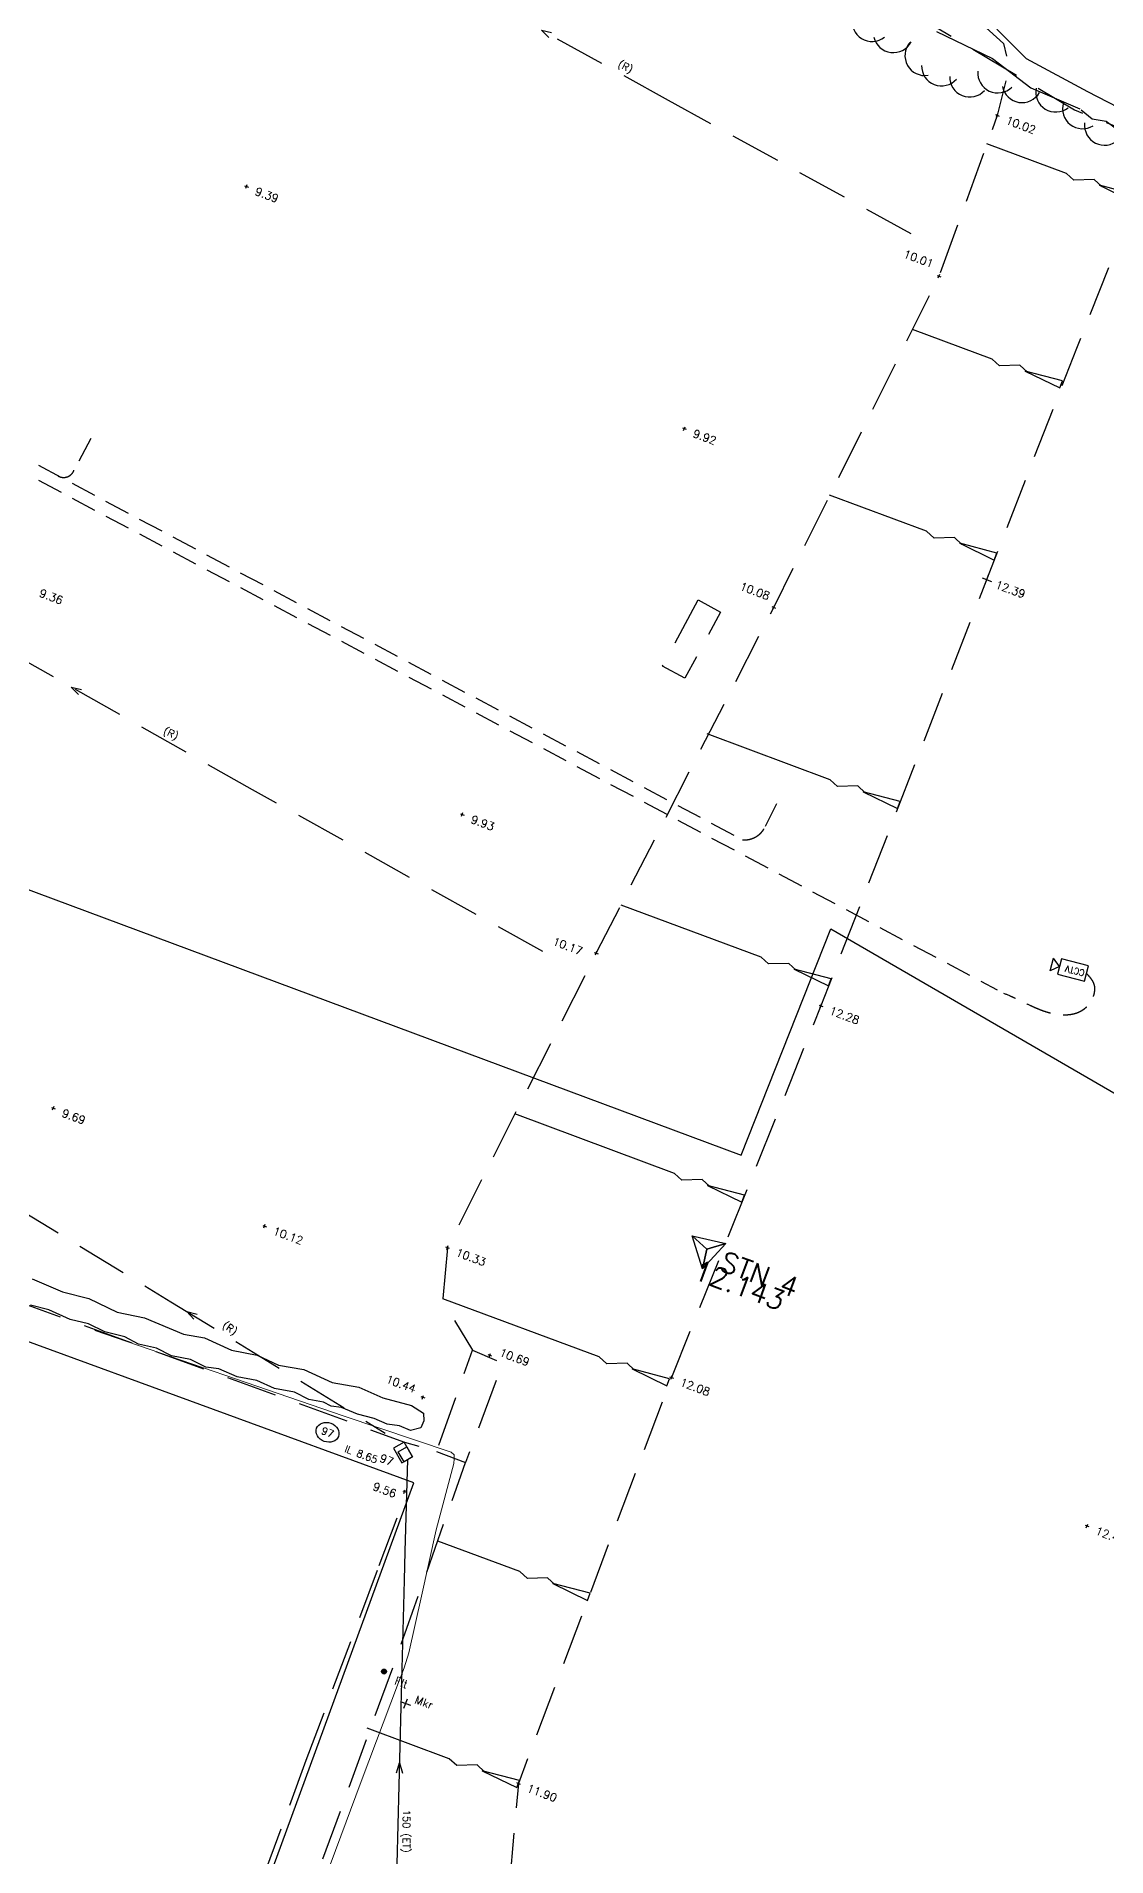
# Model space of a CAD drawing. Header units: millimetres. Extents: x 521005098 to 521837086, y 174609906 to 175681253.
# Drawn here: x 521404197 to 521457687, y 174982214 to 175073220 of the extents above; entities that cross this region are included whole.
import ezdxf
from ezdxf.enums import TextEntityAlignment as Align

# ---------------------------------------------------------------- set-up
doc = ezdxf.new("R2010")
doc.units = ezdxf.units.MM
doc.header["$LTSCALE"] = 200
for name, pattern in [('layout$0$ACAD_ISO10W100', [18.5, 12, -3, 0.5, -3]), ('layout$0$DASHED', [19.05, 12.7, -6.35]), ('layout$0$HIDDEN', [9.525, 6.35, -3.175]), ('layout$0$survey$0$DASHED', [19.05, 12.7, -6.35])]:
    doc.linetypes.add(name, pattern=pattern)
for name, color, linetype in [('layout$0$DuctInsByOthers', 7, 'Continuous'), ('layout$0$ED-CHAMBER', 7, 'layout$0$HIDDEN'), ('layout$0$ED-STORM', 3, 'Continuous'), ('layout$0$EX_MCWS', 7, 'Continuous'), ('layout$0$GT Boundary', 6, 'layout$0$FENCELINE1'), ('layout$0$GTMISC', 6, 'Continuous'), ('layout$0$GTs_maincable', 6, 'layout$0$ACAD_ISO10W100'), ('layout$0$survey$0$BOUNDARY', 8, 'Continuous'), ('layout$0$survey$0$CONTROL', 8, 'Continuous'), ('layout$0$survey$0$DETAIL', 8, 'Continuous'), ('layout$0$survey$0$LEVEL', 8, 'Continuous'), ('layout$0$survey$0$MH_NUMBER', 8, 'Continuous'), ('layout$0$survey$0$SERVICE', 8, 'Continuous'), ('layout$0$survey$0$TEXT_SERVICE', 8, 'Continuous'), ('layout$0$survey$0$VEGETATION', 8, 'Continuous')]:
    doc.layers.add(name, color=color, linetype=linetype)
doc.layers.get('layout$0$GTs_maincable').off()
doc.styles.add('layout$0$GTANYHEIGHT', font='romans.shx', dxfattribs={"width": 0.95})
doc.styles.add('layout$0$ROMANS', font='Romans.shx')
doc.styles.add('layout$0$survey$0$ROMANS', font='Romans.shx')
doc.linetypes.add('layout$0$FENCELINE1', pattern='A,6.35,-2.54,[133,ltypeshp.shx,S=2.54,R=0,X=-2.54,Y=0],-2.54,25.4', length=36.83)

# ---------------------------------------------------------------- blocks, each defined once
blk = doc.blocks.new('layout$0$S')
at = {"layer": 'layout$0$ED-STORM'}
blk.add_lwpolyline([(-0.5, 0.15), (0.001, 0), (-0.5, -0.151)], dxfattribs=at)
blk = doc.blocks.new('layout$0$SA2')
at = {"layer": 'layout$0$GTMISC'}
for p, q in [((350, 100), (0, 100)), ((0, 100), (0, -100)), ((350, -100), (350, 100)), ((350, 0), (450, 80)), ((350, 0), (450, -80)), ((450, 80), (450, -80)), ((0, -100), (350, -100))]:
    blk.add_line(p, q, dxfattribs=at)
at = {"layer": 'layout$0$GTMISC', "color": 3, "style": 'layout$0$GTANYHEIGHT', "width": 0.95}
blk.add_text('CCTV', height=80, dxfattribs=at).set_placement((27, -36))
blk = doc.blocks.new('layout')
at = {"layer": 'layout$0$survey$0$SERVICE', "linetype": 'Continuous'}
h = blk.add_hatch(color=256, dxfattribs=at)
edge = h.paths.add_edge_path()
edge.add_arc((521421569.2, 174991468.4), 125, 0, 360)
at = {"layer": 'layout$0$DuctInsByOthers', "color": 3, "linetype": 'layout$0$HIDDEN'}
for p, q in [((521390840.3, 175058932.7), (521439484.8, 175033052.7)), ((521390849.1, 175058183.3), (521452225, 175025546.7)), ((521406916.7, 175053111.4), (521406023.8, 175051423.4)), ((521441182.4, 175034854.9), (521440596.5, 175033651.6))]:
    blk.add_line(p, q, dxfattribs=at)
for centre, radius, start, end in [((521405559.6, 175051721.7), 551.8, 237.752251, 339.270308), ((521439586.4, 175034190.7), 1142.5, 264.759992, 335.885173)]:
    blk.add_arc(centre, radius, start, end, dxfattribs=at)
blk.add_spline([(521456688.6, 175026365.5), (521457048.7, 175025840), (521456587.1, 175024605.5), (521455036.9, 175024346.5), (521453145, 175025114.9), (521452553.1, 175025372.3)], degree=3, dxfattribs=at)
at = {"layer": 'layout$0$ED-CHAMBER'}
blk.add_lwpolyline([(521422999.4, 175002198), (521422581.1, 175002938.8), (521422044.5, 175002635.7), (521422462.9, 175001895), (521422999.4, 175002198)], dxfattribs=at)
at = {"layer": 'layout$0$ED-STORM', "linetype": 'layout$0$DASHED'}
for points in [[(521447926.2, 175063346.4), (521435794.7, 175070011), (521423178.1, 175077001.5), (521412563, 175082779.4), (521399082.3, 175090389), (521390440.5, 175095126.8), (521378571.7, 175101721.8), (521363695.9, 175109587.2), (521351276.7, 175116073.3), (521338089.4, 175122971.2), (521323274.4, 175130651.2), (521313569.8, 175135780.9), (521309163.5, 175137878), (521299410.1, 175142239.6), (521285809.7, 175148511.1), (521275130, 175153441.2), (521260818.6, 175160103.1), (521251886, 175164266.5), (521243802.9, 175168003.7), (521235004.4, 175171959.6), (521226301.8, 175175635.5)], [(521429507.4, 175027460.2), (521414994.3, 175035555.5), (521400612.1, 175043709.8), (521391219.7, 175048910.7), (521379652.4, 175055441.7), (521365550.8, 175063288.8), (521348707.1, 175072752), (521331841.3, 175082272.3), (521315484.5, 175091325.8), (521297589.9, 175101068), (521277754.6, 175111871.8), (521264960.7, 175118937.3), (521251410.1, 175126459.1), (521238914.2, 175133321), (521230223, 175138158.8), (521220477.1, 175143439.5), (521215323.8, 175146309.5)], [(521397715, 175017995), (521403116.1, 175014722.2), (521410911.7, 175009959.6), (521421624.4, 175003392.9)], [(521385021.1, 174898180.7), (521388404.7, 174907395.4), (521392125.3, 174917595.6), (521396744.4, 174930153), (521401547, 174943329.4), (521406030.6, 174955348.3), (521411610.3, 174970483.1), (521417683.7, 174987028), (521421333, 174996770.2), (521421333, 174996770.2), (521422510.1, 174999922.5)]]:
    blk.add_lwpolyline(points, dxfattribs=at)
at = {"layer": 'layout$0$ED-STORM'}
blk.add_lwpolyline([(521422088.7, 174976604.1), (521422223.1, 174981842.3), (521422424.8, 174989707.6), (521422587.6, 174996033.5), (521422624.5, 174997466.5), (521422755, 175002076.4)], dxfattribs=at)
blk.add_ellipse((521418750, 175003427.7), major_axis=(546.6, -203.5), ratio=0.8266745, dxfattribs=at)
at = {"layer": 'layout$0$EX_MCWS', "lineweight": 0, "ltscale": 0.5}
blk.add_lwpolyline([(521417105.4, 174977055.6), (521420433.3, 174985972.9), (521422298.8, 174990910.7), (521422583.3, 174991656.8), (521422816.4, 174992409.2), (521423444, 174995241.5), (521424171.2, 174998559.9), (521425062.9, 175001866.3), (521425077.4, 175002094.2), (521425079.9, 175002304.7), (521424928.7, 175002437), (521419526, 175004251.6), (521407114.5, 175008517.9)], dxfattribs=at)
blk.add_lwpolyline([(521417105.4, 174977055.6), (521420433.3, 174985972.9), (521422298.8, 174990910.7), (521422583.3, 174991656.8), (521422816.4, 174992409.2), (521423444, 174995241.5), (521424171.2, 174998559.9), (521425062.9, 175001866.3), (521425077.4, 175002094.2), (521425079.9, 175002304.7), (521424928.7, 175002437), (521419526, 175004251.6), (521407114.5, 175008517.9)], dxfattribs=at)
at = {"layer": 'layout$0$GT Boundary', "color": 7, "ltscale": 0.2}
blk.add_lwpolyline([(521352663.6, 174908078), (521398940.7, 175032360.5), (521439428.7, 175017284.6), (521443910.9, 175028601.8), (521461420.7, 175018447.2), (521480072, 175062154.7), (521480258.3, 175062942.6), (521547590.2, 175038234.9), (521564810.3, 175032120.4), (521585638.3, 175024829.1), (521597358.4, 175020898.7), (521597741.9, 175020775.7), (521589784.6, 174999405.6), (521579265.5, 174971155.4)], dxfattribs=at)
at = {"layer": 'layout$0$survey$0$BOUNDARY', "linetype": 'Continuous', "flags": 128}
blk.add_lwpolyline([(521380524.8, 174977595.4), (521368059.6, 174943366.4), (521355467.2, 174908879.8), (521385296.8, 174897793.5), (521397893.7, 174932091), (521404020.3, 174948857.3), (521423062.3, 175000899.2), (521393006.7, 175011893)], close=True, dxfattribs=at)
at = {"layer": 'layout$0$survey$0$CONTROL', "linetype": 'Continuous'}
for p, q in [((521437707.1, 175012577.6), (521436973.8, 175013257.5)), ((521436973.8, 175013257.5), (521438662.6, 175012872.7)), ((521437484.9, 175011602.6), (521436973.8, 175013257.5)), ((521436973.8, 175013257.5), (521437707.1, 175012577.6)), ((521438662.6, 175012872.7), (521437484.9, 175011602.6)), ((521437484.9, 175011602.6), (521437707.1, 175012577.6)), ((521437707.1, 175012577.6), (521437484.9, 175011602.6)), ((521437707.1, 175012577.6), (521438662.6, 175012872.7)), ((521438662.6, 175012872.7), (521437707.1, 175012577.6))]:
    blk.add_line(p, q, dxfattribs=at)
at = {"layer": 'layout$0$survey$0$DETAIL', "linetype": 'layout$0$survey$0$DASHED'}
blk.add_line((521424199.8, 175002461.3), (521425648.5, 175001922), dxfattribs=at)
at = {"layer": 'layout$0$survey$0$DETAIL', "linetype": 'layout$0$survey$0$DASHED', "flags": 128}
for points in [[(521232950.8, 175189295.9), (521235185, 175187595.7), (521248311.4, 175181261.1), (521259769.1, 175175326.8), (521285492.4, 175164142.8), (521314586.5, 175150866.4), (521327019, 175144152.4), (521345424.5, 175132393.5), (521369099.7, 175119149), (521375467.4, 175115899.3), (521396203.4, 175104686.9), (521423800.4, 175088843.4), (521456079.7, 175069552.6), (521466040.6, 175065559.2), (521481796.4, 175060226.3), (521483655, 175060312.5), (521487686.4, 175057605), (521495809.7, 175053712.7), (521515753.7, 175047237.8), (521516449.6, 175047215.8), (521525043.8, 175045326.5), (521527445.3, 175043657.1), (521543294.9, 175036981.1), (521548395, 175036151), (521560734.2, 175031080), (521590940.2, 175021376), (521591984.4, 175019827.7), (521591644.7, 175017012), (521590064.5, 175012914.8), (521584244.3, 174996698.8), (521576284.4, 174975976.2), (521575181.7, 174972455.5), (521575309.1, 174969599.3), (521577465.2, 174967594.1)], [(521407209.4, 175102234.2), (521407083.9, 175100267.4), (521409272.2, 175098526.4), (521413464.7, 175095982.9), (521421125, 175091610), (521424786.3, 175089601.2), (521427192.6, 175088143.8), (521430403.1, 175086583.5), (521434892.9, 175083599), (521435455.9, 175083118), (521435863.3, 175082945.7), (521439122.6, 175081591.8), (521442634.2, 175079954.3), (521447046, 175076897.6), (521447946.9, 175076252.3), (521450884.5, 175074352.2), (521452534.3, 175072872), (521452824.4, 175071694.3), (521452223.7, 175069273.2), (521449311.2, 175061236.3), (521441047.3, 175044675.9), (521432173.3, 175027388.6), (521424738.1, 175012669.5), (521424502.2, 175009970.5), (521425997.6, 175007539.9)], [(521461999.9, 175072278.9), (521456182.7, 175057615.3), (521443407.4, 175024756.8), (521435939.5, 175006174.4), (521428288.1, 174985877.3), (521427738.8, 174979744.9), (521430941.7, 174970781.5), (521441547.2, 174961919.4), (521446499.8, 174956306.2)], [(521392246.4, 175013940.2), (521397792.5, 175011970.7), (521422601.3, 175002941.6), (521424199.8, 175002461.3), (521425997.6, 175007539.9), (521427501.4, 175006889.7), (521425648.5, 175001922)]]:
    blk.add_lwpolyline(points, dxfattribs=at)
at = {"layer": 'layout$0$survey$0$DETAIL', "flags": 128}
for points in [[(521457472.4, 175065706.7), (521457443.4, 175065717.5), (521457069.9, 175066060.4), (521456056.2, 175066030), (521455682.6, 175066373), (521451708.7, 175067852.2)], [(521453758.4, 175056422), (521453729.4, 175056432.8), (521453356, 175056775.6), (521452342.3, 175056745.3), (521451968.6, 175057088.2), (521447994.7, 175058567.5)], [(521450483.1, 175047809.3), (521450454.1, 175047820.1), (521450080.7, 175048162.9), (521449067, 175048132.6), (521448693.3, 175048475.5), (521443844.1, 175050280.6)], [(521445655.4, 175035390), (521445626.4, 175035400.8), (521445253, 175035743.6), (521444239.3, 175035713.3), (521443865.7, 175036056.2), (521437724.7, 175038342.1)], [(521442207.9, 175026520.6), (521442178.9, 175026531.4), (521441805.5, 175026874.2), (521440791.8, 175026843.9), (521440418.2, 175027186.8), (521433431.7, 175029787.4)], [(521437878.4, 175015707), (521437849.4, 175015717.8), (521437476, 175016060.7), (521436462.3, 175016030.4), (521436088.7, 175016373.3), (521428109.4, 175019343.5)], [(521434118.8, 175006527.3), (521434089.8, 175006538.1), (521433716.4, 175006880.9), (521432702.7, 175006850.6), (521432329.1, 175007193.5), (521424513.8, 175010102.7)], [(521430152.2, 174995797.6), (521430123.2, 174995808.4), (521429749.7, 174996151.3), (521428736, 174996121), (521428362.4, 174996463.9), (521424256.4, 174997992.3)], [(521426622.8, 174986441.2), (521426593.8, 174986452), (521426220.3, 174986794.8), (521425206.6, 174986764.5), (521424833, 174987107.4), (521420727, 174988635.8)]]:
    blk.add_lwpolyline(points, dxfattribs=at)
for points in [[(521457334.1, 175065774.6), (521459057.2, 175064929.4), (521459190.5, 175065287.3)], [(521453620.1, 175056489.8), (521455343.2, 175055644.6), (521455476.5, 175056002.6)], [(521450344.8, 175047877.1), (521452067.9, 175047031.9), (521452201.2, 175047389.9)], [(521445517.1, 175035457.8), (521447240.2, 175034612.6), (521447373.5, 175034970.6)], [(521442069.6, 175026588.4), (521443792.7, 175025743.2), (521443926, 175026101.2)], [(521437740.2, 175015774.9), (521439463.3, 175014929.7), (521439596.6, 175015287.6)], [(521433980.5, 175006595.1), (521435703.7, 175005749.9), (521435836.9, 175006107.8)], [(521430013.9, 174995865.5), (521431737, 174995020.3), (521431870.3, 174995378.2)], [(521426484.5, 174986509), (521428207.6, 174985663.8), (521428340.9, 174986021.8)]]:
    blk.add_lwpolyline(points, close=True, dxfattribs=at)
at = {"layer": 'layout$0$survey$0$DETAIL', "linetype": 'layout$0$survey$0$DASHED', "flags": 128}
blk.add_lwpolyline([(521437277.3, 175045042.4), (521438395.1, 175044439.5), (521436610.1, 175041130.2), (521435492.3, 175041733.1)], close=True, dxfattribs=at)
blk.add_lwpolyline([(521439472.3, 174929672.1, 0.0739383), (521425986.2, 174923313.5, -0.1217474), (521404696.2, 174914286.3), (521398264, 174914217.1, -0.4149543), (521395447.7, 174919184.1), (521401602.1, 174935947), (521409246.2, 174956822.3), (521414614.6, 174971446), (521422009.1, 174991648.1), (521425648.5, 175001922)], format="xyb", dxfattribs=at)
at = {"layer": 'layout$0$survey$0$LEVEL', "flags": 128}
for points in [[(521452130, 175069308.1), (521452317.4, 175069238.3)], [(521452188.8, 175069179.5), (521452258.6, 175069366.9)], [(521414661.9, 175065625), (521414731.7, 175065812.4)], [(521414603.1, 175065753.6), (521414790.5, 175065683.8)], [(521449217.5, 175061271.2), (521449404.9, 175061201.4)], [(521449276.3, 175061142.6), (521449346.1, 175061330)], [(521436487.2, 175053647.2), (521436674.6, 175053577.5)], [(521436546, 175053518.6), (521436615.8, 175053706.1)], [(521451465.3, 175046147.3), (521451933.9, 175045972.8)], [(521451612.3, 175045825.8), (521451786.8, 175046294.4)], [(521440953.6, 175044710.8), (521441141, 175044641)], [(521441012.4, 175044582.2), (521441082.2, 175044769.6)], [(521425389, 175034354.2), (521425576.4, 175034284.4)], [(521425447.8, 175034225.6), (521425517.6, 175034413)], [(521432079.6, 175027423.5), (521432267, 175027353.7)], [(521432138.4, 175027294.9), (521432208.2, 175027482.3)], [(521443372.5, 175024663.1), (521443442.3, 175024850.5)], [(521443313.7, 175024791.7), (521443501.1, 175024721.9)], [(521404949.1, 175019673.1), (521405136.5, 175019603.4)], [(521405007.9, 175019544.5), (521405077.7, 175019732)], [(521415506.9, 175013773.7), (521415694.4, 175013703.9)], [(521415565.8, 175013645.1), (521415635.6, 175013832.5)], [(521424644.4, 175012704.4), (521424831.8, 175012634.7)], [(521424703.2, 175012575.8), (521424773, 175012763.3)], [(521426763.4, 175007314.1), (521426950.8, 175007244.3)], [(521426822.2, 175007185.5), (521426892, 175007372.9)], [(521435845.8, 175006209.2), (521436033.2, 175006139.5)], [(521435904.6, 175006080.6), (521435974.4, 175006268.1)], [(521423416.6, 175005217.5), (521423604.1, 175005147.7)], [(521423475.5, 175005088.9), (521423545.3, 175005276.3)], [(521422504.1, 175000499), (521422691.5, 175000429.2)], [(521422562.9, 175000370.3), (521422632.7, 175000557.8)], [(521456615.4, 174998782.6), (521456802.8, 174998712.8)], [(521456674.2, 174998654), (521456744, 174998841.4)], [(521428194.4, 174985912.2), (521428381.8, 174985842.4)], [(521428253.2, 174985783.6), (521428323, 174985971)]]:
    blk.add_lwpolyline(points, dxfattribs=at)
at = {"layer": 'layout$0$survey$0$SERVICE'}
for p, q in [((521422422.9, 174989951.9), (521422891.5, 174989777.5)), ((521422569.9, 174989630.4), (521422744.4, 174990099))]:
    blk.add_line(p, q, dxfattribs=at)
at = {"layer": 'layout$0$survey$0$SERVICE', "linetype": 'Continuous', "flags": 128}
blk.add_lwpolyline([(521422572, 175001954.7), (521422278.6, 175002455.1), (521422710, 175002708), (521423003.3, 175002207.7)], close=True, dxfattribs=at)
at = {"layer": 'layout$0$survey$0$SERVICE', "linetype": 'Continuous'}
blk.add_circle((521421569.2, 174991468.4), 125, dxfattribs=at)
at = {"layer": 'layout$0$survey$0$VEGETATION', "linetype": 'Continuous', "flags": 128}
for points in [[(521456411.1, 175069554), (521456960.4, 175069094.8), (521457672.8, 175068984.6), (521458438.6, 175068422.6)], [(521458785.7, 175069399.6), (521456750.6, 175070452.8), (521456750.6, 175070452.8), (521453678, 175072091.3), (521452197.2, 175073576.6)], [(521449188.7, 175073462.1), (521451992, 175072111.6), (521453902.2, 175070650.9), (521456342.2, 175069606.1)], [(521422950.3, 175004760.2), (521423547.5, 175004384.4), (521423553.9, 175004001.6), (521423414.1, 175003648.4), (521422887.1, 175003522.1), (521422338.4, 175003759.5), (521421727.4, 175003829.8), (521421075, 175004122.4), (521420250.4, 175004330.2), (521419447.2, 175004662.3), (521418929.7, 175004739.2), (521418546.4, 175004931.6), (521417820, 175005069.7), (521417103.9, 175005435.6), (521416101.5, 175005610.4), (521415217.4, 175006014), (521414227.6, 175006200.6), (521413309.1, 175006600.5), (521412661.7, 175006684.4), (521411893.8, 175007061), (521410945.8, 175007248.6), (521410196.1, 175007635.3), (521409295.3, 175007838.4), (521408610.9, 175008200.7), (521407611.1, 175008449), (521406796.9, 175008859.5), (521405884.2, 175009075.3), (521404813.9, 175009556.6), (521403906.6, 175009786.9)], [(521403986.6, 175011105.3), (521405506.7, 175010456.6), (521406812.7, 175010119.2), (521408232.1, 175009441.8), (521409603.3, 175009146.2), (521411556.8, 175008328.3), (521412605.5, 175008144.6), (521413948.5, 175007528.7), (521415226, 175007292.8), (521416301.8, 175006785.5), (521417570.3, 175006569.5), (521418983.2, 175005919.4), (521420309.8, 175005681.8), (521421513.7, 175005159.1), (521422950.3, 175004760.2)]]:
    blk.add_lwpolyline(points, dxfattribs=at)
at = {"layer": 'layout$0$survey$0$VEGETATION', "linetype": 'Continuous'}
for centre, start, end in [((521445966.7, 175073964.8), 168.637799, 307.90953), ((521447031.6, 175073410.7), 192.928155, 332.199885), ((521448609.8, 175072261.8), 139.625079, 278.896809), ((521449436.4, 175071748.4), 179.216292, 318.488022), ((521450845.4, 175071188.4), 178.372689, 317.644419), ((521452245.4, 175071392.9), 175.258034, 314.529764), ((521453463.1, 175070909.3), 191.0994, 330.37113), ((521455142.3, 175070439.1), 168.877431, 308.149161), ((521456484.8, 175069604.1), 162.497007, 301.768738), ((521457583.1, 175068779.9), 173.604699, 312.876429)]:
    blk.add_arc(centre, 1000, start, end, dxfattribs=at)
at = {"layer": 'layout$0$ED-STORM', "linetype": 'Continuous', "yscale": 1000, "zscale": 1000}
for p, xscale, rotation in [((521429439.1, 175073532.4), 1000.000000010937, 150.978558074758), ((521405942.5, 175040687.6), 999.9999999837704, 150.2324970194975), ((521411717.7, 175009465.5), 999.999999986563, 149.1369231745136), ((521422352.7, 174986896.6), 999.9999999857522, 88.28463896683095)]:
    blk.add_blockref('layout$0$S', p, dxfattribs=dict(at, xscale=xscale, rotation=rotation))
at = {"layer": 'layout$0$GTs_maincable', "ltscale": 0.4, "xscale": 4, "yscale": 4, "zscale": 4, "rotation": 165.4475554519843}
blk.add_blockref('layout$0$SA2', (521456688.6, 175026365.5), dxfattribs=at)
at = {"layer": 'layout$0$ED-STORM', "linetype": 'Continuous', "style": 'layout$0$ROMANS'}
for s, rotation, p in [('(R)', 331.964498, (521433179.5, 175071633.1)), ('(R)', 331.964498, (521410457.1, 175038296.1)), ('(R)', 325.515102, (521413401.9, 175008615.9)), ('IL 8.65', 339.576964, (521419526.3, 175002359.5)), ('150 (ET)', 269.779579, (521422413.1, 174984557.2))]:
    blk.add_text(s, height=360, rotation=rotation, dxfattribs=at).set_placement(p, align=Align.BOTTOM_LEFT)
at = {"layer": 'layout$0$ED-STORM', "style": 'layout$0$ROMANS'}
blk.add_text('97', height=360, rotation=339.576964, dxfattribs=at).set_placement((521418750, 175003427.7), align=Align.MIDDLE_CENTER)
at = {"layer": 'layout$0$survey$0$CONTROL', "style": 'layout$0$survey$0$ROMANS'}
for s, p in [('STN 4', (521438285.3, 175011552.6)), ('12.143', (521436947.7, 175011139.5))]:
    blk.add_text(s, height=1000, rotation=339.576964, dxfattribs=at).set_placement(p)
at = {"layer": 'layout$0$survey$0$LEVEL', "style": 'layout$0$survey$0$ROMANS'}
for s, p in [('10.02', (521452610.1, 175068869.3)), ('9.39', (521415083.2, 175065314.8)), ('10.01', (521447499.7, 175062182.7)), ('9.92', (521436967.3, 175053208.4)), ('10.08', (521439318.4, 175045568)), ('12.39', (521452086, 175045656.1)), ('9.36', (521404301.4, 175045231.3)), ('9.93', (521425869.1, 175033915.4)), ('10.17', (521429960.3, 175027815.9)), ('12.28', (521443793.8, 175024352.8)), ('9.69', (521405429.2, 175019234.3)), ('10.12', (521415987.1, 175013334.8)), ('10.33', (521425124.5, 175012265.6)), ('10.69', (521427305.4, 175007261.4)), ('10.44', (521421628.5, 175005926.4)), ('12.08', (521436325.9, 175005770.4)), ('9.56', (521420971.8, 175000565.1)), ('12.43', (521457095.5, 174998343.7)), ('11.90', (521428674.5, 174985473.3))]:
    blk.add_text(s, height=400, rotation=339.576964, dxfattribs=at).set_placement(p)
at = {"layer": 'layout$0$survey$0$MH_NUMBER', "linetype": 'Continuous', "style": 'layout$0$survey$0$ROMANS'}
blk.add_text('97', height=400, rotation=339.576964, dxfattribs=at).set_placement((521421314.9, 175001978.8))
at = {"layer": 'layout$0$survey$0$TEXT_SERVICE', "linetype": 'Continuous', "style": 'layout$0$survey$0$ROMANS'}
for s, p in [('Flt', (521422062.5, 174990846.8)), ('Mkr', (521423070.8, 174989899.8))]:
    blk.add_text(s, height=400, rotation=339.576964, dxfattribs=at).set_placement(p)

msp = doc.modelspace()

# ---------------------------------------------------------------- block references
msp.add_blockref('layout', (0, 0))

doc.saveas('drawing.dxf')
